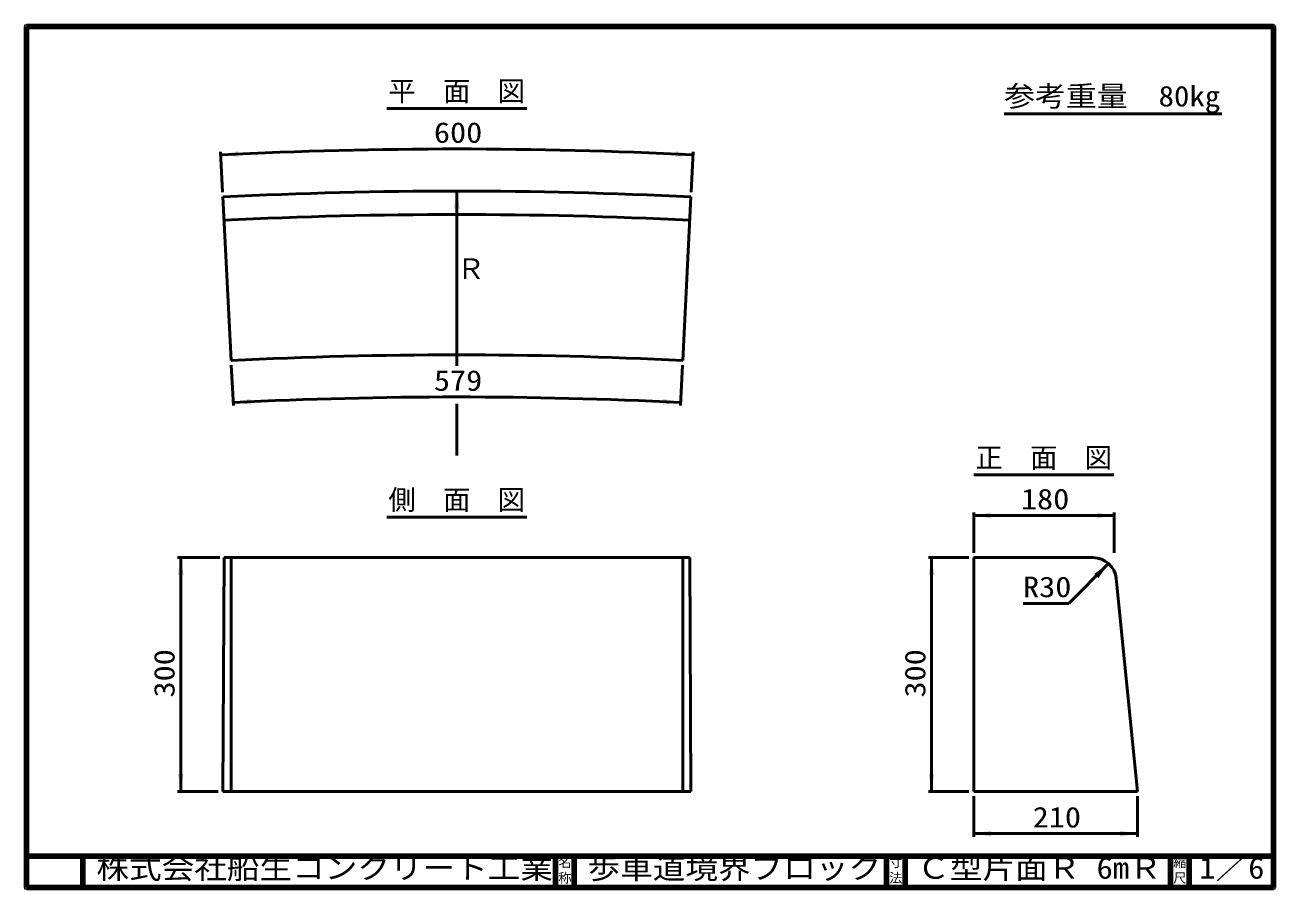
# Model space of a CAD drawing. Units: millimetres, scale not verified, with parts at other scales. Extents: x 100 to 4105, y 100 to 2870.
import ezdxf
from ezdxf.enums import TextEntityAlignment as Align

# ---------------------------------------------------------------- set-up
doc = ezdxf.new("R2010")
doc.units = ezdxf.units.MM
doc.header["$LTSCALE"] = 5
doc.layers.add('V-nasSTD', color=7, linetype='Continuous', lineweight=50)
doc.styles.add('ＭＳ ゴシック', font='')
doc.styles.get('ＭＳ ゴシック').set_extended_font_data('MS Gothic')

msp = doc.modelspace()

# ---------------------------------------------------------------- hatches: boundary and pattern name
at = {"layer": 'V-nasSTD'}
for points in [[(783.951, 2446.928), (727.315, 2453.585), (783.049, 2465.656)], [(2183.549, 2446.928), (2240.185, 2453.585), (2184.451, 2465.656)], [(1493.125, 2281.25), (1483.75, 2337.5), (1474.375, 2281.25)], [(823.684, 1652.916), (767.049, 1659.579), (822.784, 1671.644)], [(2143.816, 1652.916), (2200.451, 1659.579), (2144.716, 1671.644)], [(3195.803, 1288.125), (3139.553, 1297.5), (3195.803, 1306.875)], [(3533.303, 1288.125), (3589.553, 1297.5), (3533.303, 1306.875)], [(608.437, 1106.25), (599.062, 1162.5), (589.687, 1106.25)], [(3013.928, 1106.25), (3004.553, 1162.5), (2995.178, 1106.25)], [(3538.859, 1096.705), (3572.004, 1143.109), (3525.601, 1109.963)], [(608.437, 468.75), (599.062, 412.5), (589.687, 468.75)], [(3013.928, 468.75), (3004.553, 412.5), (2995.178, 468.75)], [(3195.803, 286.875), (3139.553, 277.5), (3195.803, 268.125)], [(3608.303, 286.875), (3664.553, 277.5), (3608.303, 268.125)]]:
    msp.add_hatch(color=256, dxfattribs=at).paths.add_polyline_path(points)

# ---------------------------------------------------------------- linework, layer by layer
at = {"layer": 'V-nasSTD', "lineweight": 100}
for p, q in [((105, 2865), (105, 105)), ((4100, 2865), (105, 2865)), ((4100, 105), (4100, 2865)), ((105, 205), (4100, 205)), ((285, 205), (285, 105)), ((1800, 205), (1800, 105)), ((1860, 205), (1860, 105)), ((2860, 205), (2860, 105)), ((2920, 205), (2920, 105)), ((3770, 205), (3770, 105)), ((3830, 205), (3830, 105)), ((105, 105), (4100, 105))]:
    msp.add_line(p, q, dxfattribs=at)
at = {"layer": 'V-nasSTD'}
for p, q in [((1259.375, 2602.5), (1708.125, 2602.5)), ((3935, 2584.806), (3237, 2584.806)), ((733.313, 2333.735), (726.815, 2463.573)), ((2240.685, 2463.573), (2234.187, 2333.735)), ((1483.75, 2337.5), (1483.75, 1777.5)), ((760.302, 1794.41), (734.062, 2318.754)), ((2233.438, 2318.754), (2207.198, 1794.41)), ((767.549, 1649.591), (761.051, 1779.429)), ((2206.449, 1779.429), (2199.951, 1649.591)), ((1483.75, 1655), (1483.75, 1490)), ((3140.178, 1427.5), (3588.928, 1427.5)), ((1259.375, 1292.5), (1708.125, 1292.5)), ((3139.553, 1307.5), (3139.553, 1177.5)), ((3139.553, 1297.5), (3589.553, 1297.5)), ((3589.553, 1307.5), (3589.553, 1177.5)), ((589.062, 1162.5), (724.062, 1162.5)), ((599.062, 412.5), (599.062, 1162.5)), ((737.811, 1162.5), (734.062, 412.5)), ((737.811, 1162.5), (2229.689, 1162.5)), ((760.302, 412.5), (760.302, 1162.5)), ((2207.198, 1162.5), (2207.198, 412.5)), ((2233.438, 412.5), (2229.689, 1162.5)), ((2994.553, 1162.5), (3124.553, 1162.5)), ((3004.553, 412.5), (3004.553, 1162.5)), ((3139.553, 1162.5), (3139.553, 412.5)), ((3521.679, 1162.5), (3139.553, 1162.5)), ((3444.725, 1015.83), (3572.004, 1143.109)), ((3596.307, 1094.963), (3664.553, 412.5)), ((3297.725, 1015.83), (3444.725, 1015.83)), ((589.062, 412.5), (719.062, 412.5)), ((734.062, 412.5), (2233.438, 412.5)), ((2994.553, 412.5), (3124.553, 412.5)), ((3139.553, 412.5), (3664.553, 412.5)), ((3139.553, 267.5), (3139.553, 397.5)), ((3664.553, 267.5), (3664.553, 397.5)), ((3139.553, 277.5), (3664.553, 277.5))]:
    msp.add_line(p, q, dxfattribs=at)
at = {"layer": 'V-nasSTD', "lineweight": 13}
msp.add_lwpolyline([(100, 100), (100, 2870), (4105, 2870), (4105, 100)], close=True, dxfattribs=at)
at = {"layer": 'V-nasSTD'}
for centre, radius, start, end in [((1483.75, -12662.5), 15135, 87.13521, 92.86479), ((1483.75, -12662.5), 15000, 87.13521, 92.86479), ((1483.75, -12662.5), 14925, 87.13521, 92.86479), ((1483.75, -12662.5), 14475, 87.13521, 92.86479), ((1483.75, -12662.5), 14340, 87.13521, 92.86479), ((3521.679, 1087.5), 75, 5.71059, 90)]:
    msp.add_arc(centre, radius, start, end, dxfattribs=at)

# ---------------------------------------------------------------- texts
at = {"layer": 'V-nasSTD', "style": 'ＭＳ ゴシック'}
for s, height, p in [('平\u3000面\u3000図', 64.15, (1264.375, 2690)), ('正\u3000面\u3000図', 64.15, (3145.178, 1515)), ('側\u3000面\u3000図', 64.15, (1264.375, 1380)), ('名', 30.79, (1808.982, 200.999)), ('寸', 30.79, (2868.982, 200.999)), ('縮', 30.79, (3778.982, 200.999)), ('称', 30.79, (1808.976, 151.01)), ('法', 30.79, (2868.976, 151.01)), ('尺', 30.79, (3778.976, 151.01))]:
    msp.add_text(s, height=height, dxfattribs=at).set_placement(p, align=Align.TOP_LEFT)
at = {"layer": 'V-nasSTD', "style": 'ＭＳ ゴシック', "width": 1.1}
for s, height, p in [('参考重量\u300080kg', 65.98, (3237, 2674.806)), ('株式会社船生コンクリート工業', 69.65, (328.75, 202.5)), ('歩車道境界ブロック', 69.65, (1902.5, 202.5)), ('Ｃ型片面Ｒ 6mＲ', 69.65, (2958.75, 202.5)), ('1／6', 69.65, (3862.5, 202.582))]:
    msp.add_text(s, height=height, dxfattribs=at).set_placement(p, align=Align.TOP_LEFT)
at = {"layer": 'V-nasSTD', "style": 'ＭＳ ゴシック', "width": 1.15}
for s, p in [('600', (1410.25, 2472.5)), ('579', (1410.25, 1677.5)), ('180', (3291.053, 1297.5)), ('R30', (3297.725, 1015.83)), ('210', (3328.553, 277.5))]:
    msp.add_text(s, height=65.98, dxfattribs=at).set_placement(p, align=Align.BOTTOM_LEFT)
at = {"layer": 'V-nasSTD', "style": 'ＭＳ ゴシック'}
msp.add_text('Ｒ', height=65.98, dxfattribs=at).set_placement((1483.75, 2036.25), align=Align.BOTTOM_LEFT)
at = {"layer": 'V-nasSTD', "style": 'ＭＳ ゴシック', "width": 1.15}
for p in [(599.062, 714), (3004.553, 714)]:
    msp.add_text('300', height=65.98, rotation=90, dxfattribs=at).set_placement(p, align=Align.BOTTOM_LEFT)

doc.saveas('drawing.dxf')
